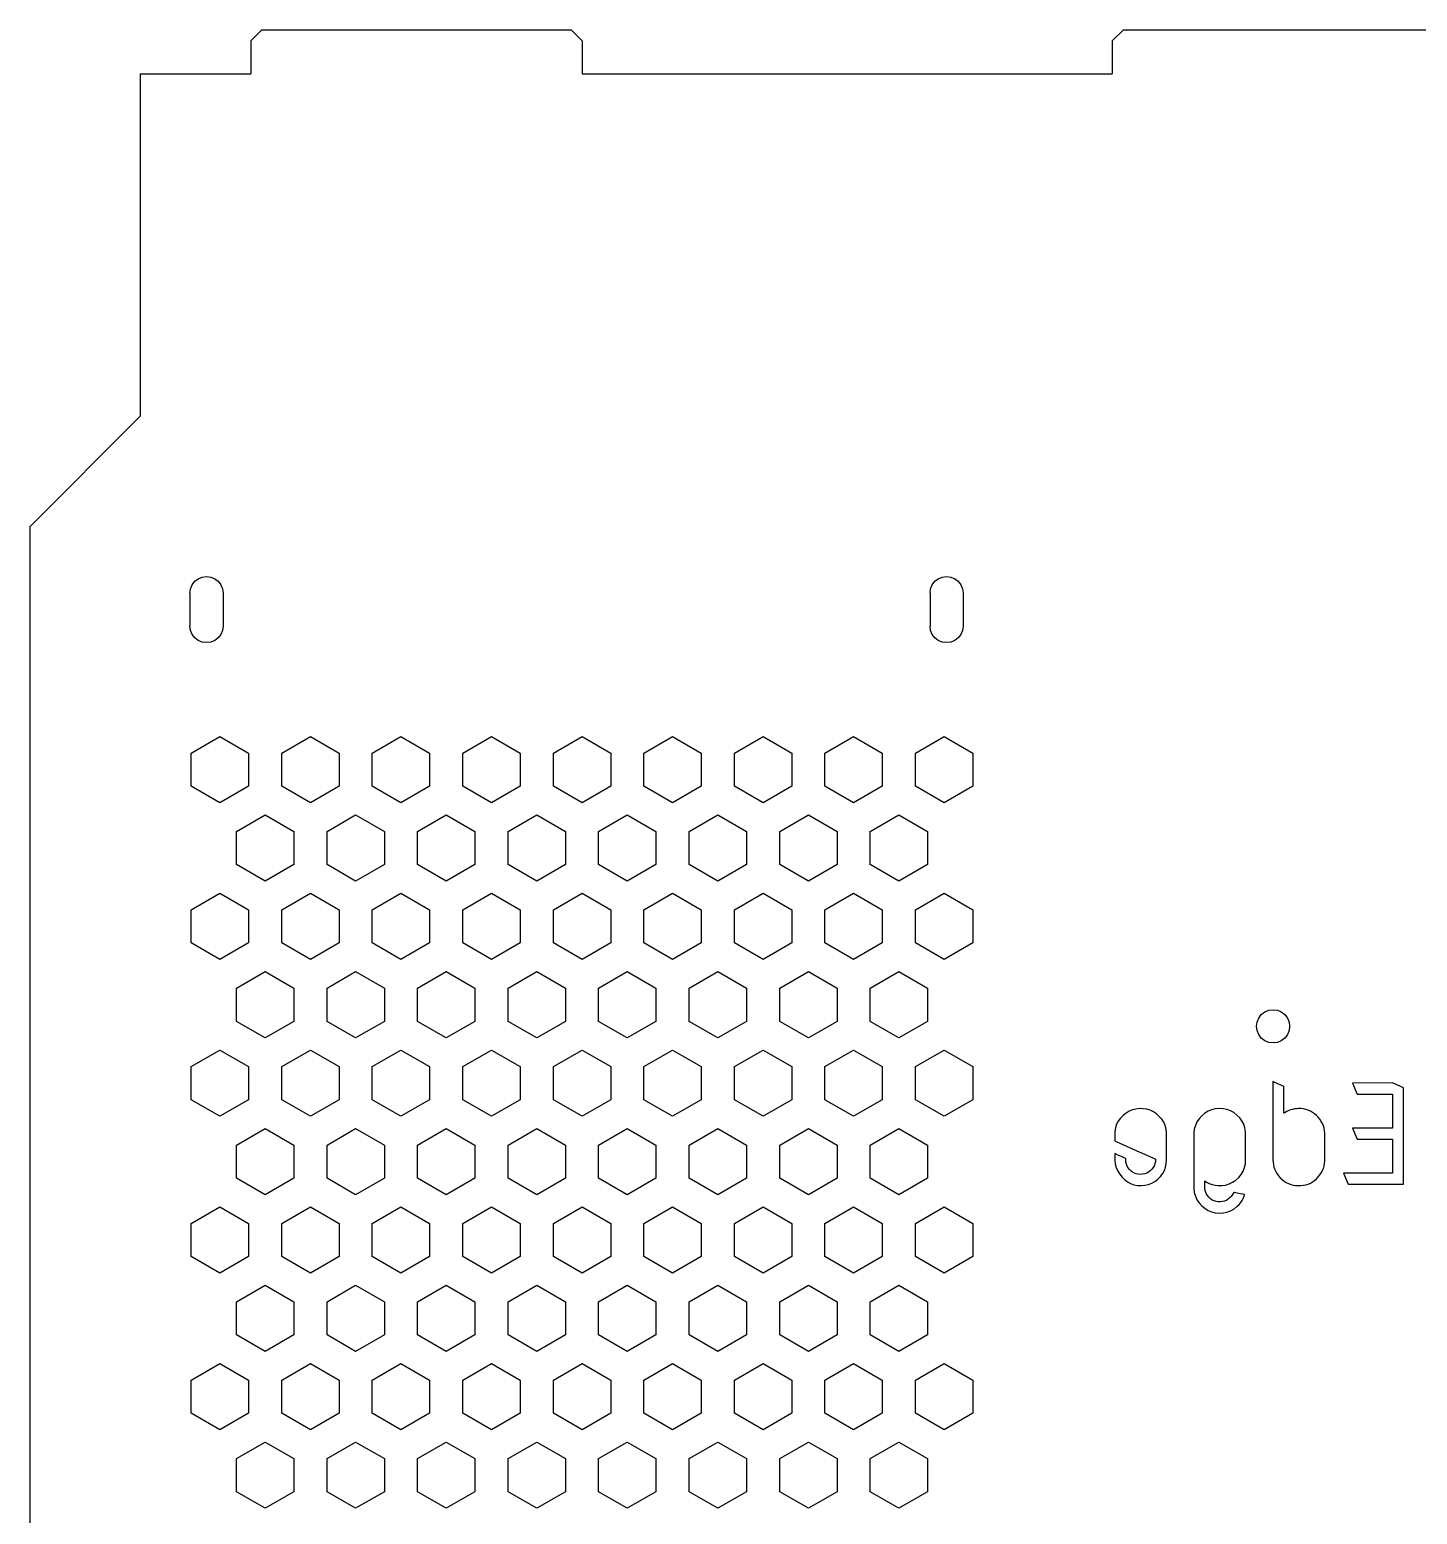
# Model space of a CAD drawing. Header units: metres. Extents: x 19 to 285, y 1543 to 1813.
# Drawn here: x 29.2 to 154.8, y 1678.2 to 1812.6 of the extents above; entities that cross this region are included whole.
import ezdxf

# ---------------------------------------------------------------- set-up
doc = ezdxf.new("R2010")
doc.units = ezdxf.units.M

msp = doc.modelspace()

# ---------------------------------------------------------------- linework, layer by layer
at = {"layer": 'GROUP0'}
for p, q in [((50.24, 1812.64, 0), (49.24, 1811.64, 0)), ((50.24, 1812.64, 0), (78.24, 1812.64, 0)), ((78.24, 1812.64, 0), (79.24, 1811.64, 0)), ((128.24, 1812.64, 0), (127.24, 1811.64, 0)), ((128.24, 1812.64, 0), (176.24, 1812.64, 0)), ((49.24, 1811.64, 0), (49.24, 1808.64, 0)), ((79.24, 1811.64, 0), (79.24, 1808.64, 0)), ((127.24, 1811.64, 0), (127.24, 1808.64, 0)), ((39.24, 1808.64, 0), (49.24, 1808.64, 0)), ((39.24, 1808.64, 0), (39.24, 1777.64, 0)), ((79.24, 1808.64, 0), (127.24, 1808.64, 0)), ((39.24, 1777.64, 0), (29.24, 1767.64, 0)), ((29.24, 1767.64, 0), (29.24, 1613.64, 0)), ((43.94, 1762.39, 0), (44.17, 1762.7, 0)), ((44.17, 1762.7, 0), (44.49, 1762.93, 0)), ((44.49, 1762.93, 0), (44.85, 1763.08, 0)), ((44.85, 1763.08, 0), (45.24, 1763.14, 0)), ((45.24, 1763.14, 0), (45.62, 1763.08, 0)), ((45.62, 1763.08, 0), (45.99, 1762.93, 0)), ((45.99, 1762.93, 0), (46.3, 1762.7, 0)), ((46.3, 1762.7, 0), (46.53, 1762.39, 0)), ((110.94, 1762.39, 0), (111.17, 1762.7, 0)), ((111.17, 1762.7, 0), (111.49, 1762.93, 0)), ((111.49, 1762.93, 0), (111.85, 1763.08, 0)), ((111.85, 1763.08, 0), (112.24, 1763.14, 0)), ((112.24, 1763.14, 0), (112.62, 1763.08, 0)), ((112.62, 1763.08, 0), (112.99, 1762.93, 0)), ((112.99, 1762.93, 0), (113.3, 1762.7, 0)), ((113.3, 1762.7, 0), (113.53, 1762.39, 0)), ((43.74, 1761.64, 0), (43.79, 1762.02, 0)), ((43.74, 1761.64, 0), (43.74, 1758.64, 0)), ((43.79, 1762.02, 0), (43.94, 1762.39, 0)), ((46.53, 1762.39, 0), (46.68, 1762.02, 0)), ((46.68, 1762.02, 0), (46.74, 1761.64, 0)), ((46.74, 1761.64, 0), (46.74, 1758.64, 0)), ((110.74, 1761.64, 0), (110.79, 1762.02, 0)), ((110.74, 1761.64, 0), (110.74, 1758.64, 0)), ((110.79, 1762.02, 0), (110.94, 1762.39, 0)), ((113.53, 1762.39, 0), (113.68, 1762.02, 0)), ((113.68, 1762.02, 0), (113.74, 1761.64, 0)), ((113.74, 1761.64, 0), (113.74, 1758.64, 0)), ((43.79, 1758.25, 0), (43.74, 1758.64, 0)), ((46.74, 1758.64, 0), (46.68, 1758.25, 0)), ((110.79, 1758.25, 0), (110.74, 1758.64, 0)), ((113.74, 1758.64, 0), (113.68, 1758.25, 0)), ((43.94, 1757.89, 0), (43.79, 1758.25, 0)), ((44.17, 1757.57, 0), (43.94, 1757.89, 0)), ((44.49, 1757.34, 0), (44.17, 1757.57, 0)), ((44.85, 1757.19, 0), (44.49, 1757.34, 0)), ((45.24, 1757.14, 0), (44.85, 1757.19, 0)), ((45.62, 1757.19, 0), (45.24, 1757.14, 0)), ((45.99, 1757.34, 0), (45.62, 1757.19, 0)), ((46.3, 1757.57, 0), (45.99, 1757.34, 0)), ((46.53, 1757.89, 0), (46.3, 1757.57, 0)), ((46.68, 1758.25, 0), (46.53, 1757.89, 0)), ((110.94, 1757.89, 0), (110.79, 1758.25, 0)), ((111.17, 1757.57, 0), (110.94, 1757.89, 0)), ((111.49, 1757.34, 0), (111.17, 1757.57, 0)), ((111.85, 1757.19, 0), (111.49, 1757.34, 0)), ((112.24, 1757.14, 0), (111.85, 1757.19, 0)), ((112.62, 1757.19, 0), (112.24, 1757.14, 0)), ((112.99, 1757.34, 0), (112.62, 1757.19, 0)), ((113.3, 1757.57, 0), (112.99, 1757.34, 0)), ((113.53, 1757.89, 0), (113.3, 1757.57, 0)), ((113.68, 1758.25, 0), (113.53, 1757.89, 0)), ((43.85, 1747.14, 0), (46.45, 1748.64, 0)), ((46.45, 1748.64, 0), (49.05, 1747.14, 0)), ((52.05, 1747.14, 0), (54.65, 1748.64, 0)), ((54.65, 1748.64, 0), (57.24, 1747.14, 0)), ((60.24, 1747.14, 0), (62.84, 1748.64, 0)), ((62.84, 1748.64, 0), (65.44, 1747.14, 0)), ((68.44, 1747.14, 0), (71.04, 1748.64, 0)), ((71.04, 1748.64, 0), (73.64, 1747.14, 0)), ((76.64, 1747.14, 0), (79.24, 1748.64, 0)), ((79.24, 1748.64, 0), (81.83, 1747.14, 0)), ((84.83, 1747.14, 0), (87.43, 1748.64, 0)), ((87.43, 1748.64, 0), (90.03, 1747.14, 0)), ((93.03, 1747.14, 0), (95.63, 1748.64, 0)), ((95.63, 1748.64, 0), (98.23, 1747.14, 0)), ((101.23, 1747.14, 0), (103.82, 1748.64, 0)), ((103.82, 1748.64, 0), (106.42, 1747.14, 0)), ((109.42, 1747.14, 0), (112.02, 1748.64, 0)), ((112.02, 1748.64, 0), (114.62, 1747.14, 0)), ((43.85, 1744.14, 0), (43.85, 1747.14, 0)), ((49.05, 1747.14, 0), (49.05, 1744.14, 0)), ((52.05, 1744.14, 0), (52.05, 1747.14, 0)), ((57.24, 1747.14, 0), (57.24, 1744.14, 0)), ((60.24, 1744.14, 0), (60.24, 1747.14, 0)), ((65.44, 1747.14, 0), (65.44, 1744.14, 0)), ((68.44, 1744.14, 0), (68.44, 1747.14, 0)), ((73.64, 1747.14, 0), (73.64, 1744.14, 0)), ((76.64, 1744.14, 0), (76.64, 1747.14, 0)), ((81.83, 1747.14, 0), (81.83, 1744.14, 0)), ((84.83, 1744.14, 0), (84.83, 1747.14, 0)), ((90.03, 1747.14, 0), (90.03, 1744.14, 0)), ((93.03, 1744.14, 0), (93.03, 1747.14, 0)), ((98.23, 1747.14, 0), (98.23, 1744.14, 0)), ((101.23, 1744.14, 0), (101.23, 1747.14, 0)), ((106.42, 1747.14, 0), (106.42, 1744.14, 0)), ((109.42, 1744.14, 0), (109.42, 1747.14, 0)), ((114.62, 1747.14, 0), (114.62, 1744.14, 0)), ((46.45, 1742.64, 0), (43.85, 1744.14, 0)), ((49.05, 1744.14, 0), (46.45, 1742.64, 0)), ((54.65, 1742.64, 0), (52.05, 1744.14, 0)), ((57.24, 1744.14, 0), (54.65, 1742.64, 0)), ((62.84, 1742.64, 0), (60.24, 1744.14, 0)), ((65.44, 1744.14, 0), (62.84, 1742.64, 0)), ((71.04, 1742.64, 0), (68.44, 1744.14, 0)), ((73.64, 1744.14, 0), (71.04, 1742.64, 0)), ((79.24, 1742.64, 0), (76.64, 1744.14, 0)), ((81.83, 1744.14, 0), (79.24, 1742.64, 0)), ((87.43, 1742.64, 0), (84.83, 1744.14, 0)), ((90.03, 1744.14, 0), (87.43, 1742.64, 0)), ((95.63, 1742.64, 0), (93.03, 1744.14, 0)), ((98.23, 1744.14, 0), (95.63, 1742.64, 0)), ((103.82, 1742.64, 0), (101.23, 1744.14, 0)), ((106.42, 1744.14, 0), (103.82, 1742.64, 0)), ((112.02, 1742.64, 0), (109.42, 1744.14, 0)), ((114.62, 1744.14, 0), (112.02, 1742.64, 0)), ((47.95, 1740.05, 0), (50.55, 1741.55, 0)), ((50.55, 1741.55, 0), (53.15, 1740.05, 0)), ((56.15, 1740.05, 0), (58.74, 1741.55, 0)), ((58.74, 1741.55, 0), (61.34, 1740.05, 0)), ((64.34, 1740.05, 0), (66.94, 1741.55, 0)), ((66.94, 1741.55, 0), (69.54, 1740.05, 0)), ((72.54, 1740.05, 0), (75.14, 1741.55, 0)), ((75.14, 1741.55, 0), (77.74, 1740.05, 0)), ((80.74, 1740.05, 0), (83.33, 1741.55, 0)), ((83.33, 1741.55, 0), (85.93, 1740.05, 0)), ((88.93, 1740.05, 0), (91.53, 1741.55, 0)), ((91.53, 1741.55, 0), (94.13, 1740.05, 0)), ((97.13, 1740.05, 0), (99.73, 1741.55, 0)), ((99.73, 1741.55, 0), (102.32, 1740.05, 0)), ((105.32, 1740.05, 0), (107.92, 1741.55, 0)), ((107.92, 1741.55, 0), (110.52, 1740.05, 0)), ((47.95, 1737.05, 0), (47.95, 1740.05, 0)), ((53.15, 1740.05, 0), (53.15, 1737.05, 0)), ((56.15, 1737.05, 0), (56.15, 1740.05, 0)), ((61.34, 1740.05, 0), (61.34, 1737.05, 0)), ((64.34, 1737.05, 0), (64.34, 1740.05, 0)), ((69.54, 1740.05, 0), (69.54, 1737.05, 0)), ((72.54, 1737.05, 0), (72.54, 1740.05, 0)), ((77.74, 1740.05, 0), (77.74, 1737.05, 0)), ((80.74, 1737.05, 0), (80.74, 1740.05, 0)), ((85.93, 1740.05, 0), (85.93, 1737.05, 0)), ((88.93, 1737.05, 0), (88.93, 1740.05, 0)), ((94.13, 1740.05, 0), (94.13, 1737.05, 0)), ((97.13, 1737.05, 0), (97.13, 1740.05, 0)), ((102.32, 1740.05, 0), (102.32, 1737.05, 0)), ((105.32, 1737.05, 0), (105.32, 1740.05, 0)), ((110.52, 1740.05, 0), (110.52, 1737.05, 0)), ((50.55, 1735.55, 0), (47.95, 1737.05, 0)), ((53.15, 1737.05, 0), (50.55, 1735.55, 0)), ((58.74, 1735.55, 0), (56.15, 1737.05, 0)), ((61.34, 1737.05, 0), (58.74, 1735.55, 0)), ((66.94, 1735.55, 0), (64.34, 1737.05, 0)), ((69.54, 1737.05, 0), (66.94, 1735.55, 0)), ((75.14, 1735.55, 0), (72.54, 1737.05, 0)), ((77.74, 1737.05, 0), (75.14, 1735.55, 0)), ((83.33, 1735.55, 0), (80.74, 1737.05, 0)), ((85.93, 1737.05, 0), (83.33, 1735.55, 0)), ((91.53, 1735.55, 0), (88.93, 1737.05, 0)), ((94.13, 1737.05, 0), (91.53, 1735.55, 0)), ((99.73, 1735.55, 0), (97.13, 1737.05, 0)), ((102.32, 1737.05, 0), (99.73, 1735.55, 0)), ((107.92, 1735.55, 0), (105.32, 1737.05, 0)), ((110.52, 1737.05, 0), (107.92, 1735.55, 0)), ((43.85, 1732.95, 0), (46.45, 1734.45, 0)), ((46.45, 1734.45, 0), (49.05, 1732.95, 0)), ((52.05, 1732.95, 0), (54.65, 1734.45, 0)), ((54.65, 1734.45, 0), (57.24, 1732.95, 0)), ((60.24, 1732.95, 0), (62.84, 1734.45, 0)), ((62.84, 1734.45, 0), (65.44, 1732.95, 0)), ((68.44, 1732.95, 0), (71.04, 1734.45, 0)), ((71.04, 1734.45, 0), (73.64, 1732.95, 0)), ((76.64, 1732.95, 0), (79.24, 1734.45, 0)), ((79.24, 1734.45, 0), (81.83, 1732.95, 0)), ((84.83, 1732.95, 0), (87.43, 1734.45, 0)), ((87.43, 1734.45, 0), (90.03, 1732.95, 0)), ((93.03, 1732.95, 0), (95.63, 1734.45, 0)), ((95.63, 1734.45, 0), (98.23, 1732.95, 0)), ((101.23, 1732.95, 0), (103.82, 1734.45, 0)), ((103.82, 1734.45, 0), (106.42, 1732.95, 0)), ((109.42, 1732.95, 0), (112.02, 1734.45, 0)), ((112.02, 1734.45, 0), (114.62, 1732.95, 0)), ((43.85, 1729.95, 0), (43.85, 1732.95, 0)), ((49.05, 1732.95, 0), (49.05, 1729.95, 0)), ((52.05, 1729.95, 0), (52.05, 1732.95, 0)), ((57.24, 1732.95, 0), (57.24, 1729.95, 0)), ((60.24, 1729.95, 0), (60.24, 1732.95, 0)), ((65.44, 1732.95, 0), (65.44, 1729.95, 0)), ((68.44, 1729.95, 0), (68.44, 1732.95, 0)), ((73.64, 1732.95, 0), (73.64, 1729.95, 0)), ((76.64, 1729.95, 0), (76.64, 1732.95, 0)), ((81.83, 1732.95, 0), (81.83, 1729.95, 0)), ((84.83, 1729.95, 0), (84.83, 1732.95, 0)), ((90.03, 1732.95, 0), (90.03, 1729.95, 0)), ((93.03, 1729.95, 0), (93.03, 1732.95, 0)), ((98.23, 1732.95, 0), (98.23, 1729.95, 0)), ((101.23, 1729.95, 0), (101.23, 1732.95, 0)), ((106.42, 1732.95, 0), (106.42, 1729.95, 0)), ((109.42, 1729.95, 0), (109.42, 1732.95, 0)), ((114.62, 1732.95, 0), (114.62, 1729.95, 0)), ((46.45, 1728.45, 0), (43.85, 1729.95, 0)), ((49.05, 1729.95, 0), (46.45, 1728.45, 0)), ((54.65, 1728.45, 0), (52.05, 1729.95, 0)), ((57.24, 1729.95, 0), (54.65, 1728.45, 0)), ((62.84, 1728.45, 0), (60.24, 1729.95, 0)), ((65.44, 1729.95, 0), (62.84, 1728.45, 0)), ((71.04, 1728.45, 0), (68.44, 1729.95, 0)), ((73.64, 1729.95, 0), (71.04, 1728.45, 0)), ((79.24, 1728.45, 0), (76.64, 1729.95, 0)), ((81.83, 1729.95, 0), (79.24, 1728.45, 0)), ((87.43, 1728.45, 0), (84.83, 1729.95, 0)), ((90.03, 1729.95, 0), (87.43, 1728.45, 0)), ((95.63, 1728.45, 0), (93.03, 1729.95, 0)), ((98.23, 1729.95, 0), (95.63, 1728.45, 0)), ((103.82, 1728.45, 0), (101.23, 1729.95, 0)), ((106.42, 1729.95, 0), (103.82, 1728.45, 0)), ((112.02, 1728.45, 0), (109.42, 1729.95, 0)), ((114.62, 1729.95, 0), (112.02, 1728.45, 0)), ((47.95, 1725.85, 0), (50.55, 1727.35, 0)), ((50.55, 1727.35, 0), (53.15, 1725.85, 0)), ((56.15, 1725.85, 0), (58.74, 1727.35, 0)), ((58.74, 1727.35, 0), (61.34, 1725.85, 0)), ((64.34, 1725.85, 0), (66.94, 1727.35, 0)), ((66.94, 1727.35, 0), (69.54, 1725.85, 0)), ((72.54, 1725.85, 0), (75.14, 1727.35, 0)), ((75.14, 1727.35, 0), (77.74, 1725.85, 0)), ((80.74, 1725.85, 0), (83.33, 1727.35, 0)), ((83.33, 1727.35, 0), (85.93, 1725.85, 0)), ((88.93, 1725.85, 0), (91.53, 1727.35, 0)), ((91.53, 1727.35, 0), (94.13, 1725.85, 0)), ((97.13, 1725.85, 0), (99.73, 1727.35, 0)), ((99.73, 1727.35, 0), (102.32, 1725.85, 0)), ((105.32, 1725.85, 0), (107.92, 1727.35, 0)), ((107.92, 1727.35, 0), (110.52, 1725.85, 0)), ((47.95, 1722.85, 0), (47.95, 1725.85, 0)), ((53.15, 1725.85, 0), (53.15, 1722.85, 0)), ((56.15, 1722.85, 0), (56.15, 1725.85, 0)), ((61.34, 1725.85, 0), (61.34, 1722.85, 0)), ((64.34, 1722.85, 0), (64.34, 1725.85, 0)), ((69.54, 1725.85, 0), (69.54, 1722.85, 0)), ((72.54, 1722.85, 0), (72.54, 1725.85, 0)), ((77.74, 1725.85, 0), (77.74, 1722.85, 0)), ((80.74, 1722.85, 0), (80.74, 1725.85, 0)), ((85.93, 1725.85, 0), (85.93, 1722.85, 0)), ((88.93, 1722.85, 0), (88.93, 1725.85, 0)), ((94.13, 1725.85, 0), (94.13, 1722.85, 0)), ((97.13, 1722.85, 0), (97.13, 1725.85, 0)), ((102.32, 1725.85, 0), (102.32, 1722.85, 0)), ((105.32, 1722.85, 0), (105.32, 1725.85, 0)), ((110.52, 1725.85, 0), (110.52, 1722.85, 0)), ((140.49, 1723.15, 0), (140.73, 1723.46, 0)), ((140.73, 1723.46, 0), (141.04, 1723.7, 0)), ((141.04, 1723.7, 0), (141.4, 1723.85, 0)), ((141.4, 1723.85, 0), (141.79, 1723.9, 0)), ((141.79, 1723.9, 0), (142.18, 1723.85, 0)), ((142.18, 1723.85, 0), (142.54, 1723.7, 0)), ((142.54, 1723.7, 0), (142.85, 1723.46, 0)), ((142.85, 1723.46, 0), (143.09, 1723.15, 0)), ((50.55, 1721.35, 0), (47.95, 1722.85, 0)), ((53.15, 1722.85, 0), (50.55, 1721.35, 0)), ((58.74, 1721.35, 0), (56.15, 1722.85, 0)), ((61.34, 1722.85, 0), (58.74, 1721.35, 0)), ((66.94, 1721.35, 0), (64.34, 1722.85, 0)), ((69.54, 1722.85, 0), (66.94, 1721.35, 0)), ((75.14, 1721.35, 0), (72.54, 1722.85, 0)), ((77.74, 1722.85, 0), (75.14, 1721.35, 0)), ((83.33, 1721.35, 0), (80.74, 1722.85, 0)), ((85.93, 1722.85, 0), (83.33, 1721.35, 0)), ((91.53, 1721.35, 0), (88.93, 1722.85, 0)), ((94.13, 1722.85, 0), (91.53, 1721.35, 0)), ((99.73, 1721.35, 0), (97.13, 1722.85, 0)), ((102.32, 1722.85, 0), (99.73, 1721.35, 0)), ((107.92, 1721.35, 0), (105.32, 1722.85, 0)), ((110.52, 1722.85, 0), (107.92, 1721.35, 0)), ((140.29, 1722.4, 0), (140.34, 1722.79, 0)), ((140.34, 1722.01, 0), (140.29, 1722.4, 0)), ((140.34, 1722.79, 0), (140.49, 1723.15, 0)), ((143.09, 1723.15, 0), (143.24, 1722.79, 0)), ((143.24, 1722.79, 0), (143.29, 1722.4, 0)), ((143.29, 1722.4, 0), (143.24, 1722.01, 0)), ((140.49, 1721.65, 0), (140.34, 1722.01, 0)), ((140.73, 1721.34, 0), (140.49, 1721.65, 0)), ((141.04, 1721.1, 0), (140.73, 1721.34, 0)), ((141.4, 1720.95, 0), (141.04, 1721.1, 0)), ((141.79, 1720.9, 0), (141.4, 1720.95, 0)), ((142.18, 1720.95, 0), (141.79, 1720.9, 0)), ((142.54, 1721.1, 0), (142.18, 1720.95, 0)), ((142.85, 1721.34, 0), (142.54, 1721.1, 0)), ((143.09, 1721.65, 0), (142.85, 1721.34, 0)), ((143.24, 1722.01, 0), (143.09, 1721.65, 0)), ((43.85, 1718.75, 0), (46.45, 1720.25, 0)), ((46.45, 1720.25, 0), (49.05, 1718.75, 0)), ((52.05, 1718.75, 0), (54.65, 1720.25, 0)), ((54.65, 1720.25, 0), (57.24, 1718.75, 0)), ((60.24, 1718.75, 0), (62.84, 1720.25, 0)), ((62.84, 1720.25, 0), (65.44, 1718.75, 0)), ((68.44, 1718.75, 0), (71.04, 1720.25, 0)), ((71.04, 1720.25, 0), (73.64, 1718.75, 0)), ((76.64, 1718.75, 0), (79.24, 1720.25, 0)), ((79.24, 1720.25, 0), (81.83, 1718.75, 0)), ((84.83, 1718.75, 0), (87.43, 1720.25, 0)), ((87.43, 1720.25, 0), (90.03, 1718.75, 0)), ((93.03, 1718.75, 0), (95.63, 1720.25, 0)), ((95.63, 1720.25, 0), (98.23, 1718.75, 0)), ((101.23, 1718.75, 0), (103.82, 1720.25, 0)), ((103.82, 1720.25, 0), (106.42, 1718.75, 0)), ((109.42, 1718.75, 0), (112.02, 1720.25, 0)), ((112.02, 1720.25, 0), (114.62, 1718.75, 0)), ((43.85, 1715.75, 0), (43.85, 1718.75, 0)), ((49.05, 1718.75, 0), (49.05, 1715.75, 0)), ((52.05, 1715.75, 0), (52.05, 1718.75, 0)), ((57.24, 1718.75, 0), (57.24, 1715.75, 0)), ((60.24, 1715.75, 0), (60.24, 1718.75, 0)), ((65.44, 1718.75, 0), (65.44, 1715.75, 0)), ((68.44, 1715.75, 0), (68.44, 1718.75, 0)), ((73.64, 1718.75, 0), (73.64, 1715.75, 0)), ((76.64, 1715.75, 0), (76.64, 1718.75, 0)), ((81.83, 1718.75, 0), (81.83, 1715.75, 0)), ((84.83, 1715.75, 0), (84.83, 1718.75, 0)), ((90.03, 1718.75, 0), (90.03, 1715.75, 0)), ((93.03, 1715.75, 0), (93.03, 1718.75, 0)), ((98.23, 1718.75, 0), (98.23, 1715.75, 0)), ((101.23, 1715.75, 0), (101.23, 1718.75, 0)), ((106.42, 1718.75, 0), (106.42, 1715.75, 0)), ((109.42, 1715.75, 0), (109.42, 1718.75, 0)), ((114.62, 1718.75, 0), (114.62, 1715.75, 0)), ((141.78, 1717.39, 0), (141.78, 1717.09, 0)), ((141.82, 1717.37, 0), (141.78, 1717.39, 0)), ((141.78, 1717.09, 0), (141.78, 1716.31, 0)), ((141.93, 1717.32, 0), (141.82, 1717.37, 0)), ((142.09, 1717.25, 0), (141.93, 1717.32, 0)), ((142.27, 1717.17, 0), (142.09, 1717.25, 0)), ((142.45, 1717.09, 0), (142.27, 1717.17, 0)), ((142.61, 1717.02, 0), (142.45, 1717.09, 0)), ((142.73, 1716.97, 0), (142.61, 1717.02, 0)), ((142.78, 1716.95, 0), (142.73, 1716.97, 0)), ((142.78, 1716.87, 0), (142.78, 1716.95, 0)), ((142.78, 1716.61, 0), (142.78, 1716.87, 0)), ((152.6, 1717.27, 0), (148.98, 1717.26, 0)), ((148.98, 1717.26, 0), (149.41, 1716.27, 0)), ((153.6, 1716.83, 0), (152.6, 1717.27, 0)), ((153.6, 1708.1, 0), (153.6, 1716.83, 0)), ((46.45, 1714.25, 0), (43.85, 1715.75, 0)), ((49.05, 1715.75, 0), (46.45, 1714.25, 0)), ((54.65, 1714.25, 0), (52.05, 1715.75, 0)), ((57.24, 1715.75, 0), (54.65, 1714.25, 0)), ((62.84, 1714.25, 0), (60.24, 1715.75, 0)), ((65.44, 1715.75, 0), (62.84, 1714.25, 0)), ((71.04, 1714.25, 0), (68.44, 1715.75, 0)), ((73.64, 1715.75, 0), (71.04, 1714.25, 0)), ((79.24, 1714.25, 0), (76.64, 1715.75, 0)), ((81.83, 1715.75, 0), (79.24, 1714.25, 0)), ((87.43, 1714.25, 0), (84.83, 1715.75, 0)), ((90.03, 1715.75, 0), (87.43, 1714.25, 0)), ((95.63, 1714.25, 0), (93.03, 1715.75, 0)), ((98.23, 1715.75, 0), (95.63, 1714.25, 0)), ((103.82, 1714.25, 0), (101.23, 1715.75, 0)), ((106.42, 1715.75, 0), (103.82, 1714.25, 0)), ((112.02, 1714.25, 0), (109.42, 1715.75, 0)), ((114.62, 1715.75, 0), (112.02, 1714.25, 0)), ((141.78, 1716.31, 0), (141.78, 1715.19, 0)), ((142.78, 1716.24, 0), (142.78, 1716.61, 0)), ((142.78, 1715.8, 0), (142.78, 1716.24, 0)), ((142.78, 1715.36, 0), (142.78, 1715.8, 0)), ((142.78, 1714.96, 0), (142.78, 1715.36, 0)), ((149.41, 1716.27, 0), (152.6, 1716.27, 0)), ((152.6, 1716.27, 0), (152.6, 1713.18, 0)), ((127.97, 1714.08, 0), (127.78, 1713.82, 0)), ((128.21, 1714.32, 0), (127.97, 1714.08, 0)), ((128.48, 1714.54, 0), (128.21, 1714.32, 0)), ((128.76, 1714.71, 0), (128.48, 1714.54, 0)), ((129.06, 1714.83, 0), (128.76, 1714.71, 0)), ((129.37, 1714.91, 0), (129.06, 1714.83, 0)), ((129.7, 1714.95, 0), (129.37, 1714.91, 0)), ((130.04, 1714.94, 0), (129.7, 1714.95, 0)), ((130.37, 1714.89, 0), (130.04, 1714.94, 0)), ((130.68, 1714.8, 0), (130.37, 1714.89, 0)), ((130.97, 1714.65, 0), (130.68, 1714.8, 0)), ((131.24, 1714.47, 0), (130.97, 1714.65, 0)), ((131.49, 1714.24, 0), (131.24, 1714.47, 0)), ((131.71, 1713.98, 0), (131.49, 1714.24, 0)), ((135.09, 1714.03, 0), (134.9, 1713.74, 0)), ((135.34, 1714.3, 0), (135.09, 1714.03, 0)), ((135.61, 1714.53, 0), (135.34, 1714.3, 0)), ((135.91, 1714.71, 0), (135.61, 1714.53, 0)), ((136.22, 1714.84, 0), (135.91, 1714.71, 0)), ((136.56, 1714.92, 0), (136.22, 1714.84, 0)), ((136.91, 1714.95, 0), (136.56, 1714.92, 0)), ((137.28, 1714.94, 0), (136.91, 1714.95, 0)), ((137.62, 1714.87, 0), (137.28, 1714.94, 0)), ((137.94, 1714.75, 0), (137.62, 1714.87, 0)), ((138.24, 1714.59, 0), (137.94, 1714.75, 0)), ((138.52, 1714.37, 0), (138.24, 1714.59, 0)), ((138.77, 1714.11, 0), (138.52, 1714.37, 0)), ((138.98, 1713.83, 0), (138.77, 1714.11, 0)), ((141.78, 1715.19, 0), (141.78, 1713.91, 0)), ((142.78, 1714.67, 0), (142.78, 1714.96, 0)), ((142.78, 1714.53, 0), (142.78, 1714.67, 0)), ((142.9, 1714.61, 0), (142.78, 1714.53, 0)), ((143.05, 1714.7, 0), (142.9, 1714.61, 0)), ((143.21, 1714.77, 0), (143.05, 1714.7, 0)), ((143.37, 1714.83, 0), (143.21, 1714.77, 0)), ((143.54, 1714.88, 0), (143.37, 1714.83, 0)), ((143.72, 1714.92, 0), (143.54, 1714.88, 0)), ((143.9, 1714.94, 0), (143.72, 1714.92, 0)), ((144.08, 1714.95, 0), (143.9, 1714.94, 0)), ((144.31, 1714.95, 0), (144.08, 1714.95, 0)), ((144.53, 1714.92, 0), (144.31, 1714.95, 0)), ((144.76, 1714.88, 0), (144.53, 1714.92, 0)), ((144.97, 1714.81, 0), (144.76, 1714.88, 0)), ((145.17, 1714.72, 0), (144.97, 1714.81, 0)), ((145.37, 1714.61, 0), (145.17, 1714.72, 0)), ((145.55, 1714.48, 0), (145.37, 1714.61, 0)), ((145.73, 1714.33, 0), (145.55, 1714.48, 0)), ((145.89, 1714.16, 0), (145.73, 1714.33, 0)), ((146.04, 1713.98, 0), (145.89, 1714.16, 0)), ((47.95, 1711.65, 0), (50.55, 1713.15, 0)), ((50.55, 1713.15, 0), (53.15, 1711.65, 0)), ((56.15, 1711.65, 0), (58.74, 1713.15, 0)), ((58.74, 1713.15, 0), (61.34, 1711.65, 0)), ((64.34, 1711.65, 0), (66.94, 1713.15, 0)), ((66.94, 1713.15, 0), (69.54, 1711.65, 0)), ((72.54, 1711.65, 0), (75.14, 1713.15, 0)), ((75.14, 1713.15, 0), (77.74, 1711.65, 0)), ((80.74, 1711.65, 0), (83.33, 1713.15, 0)), ((83.33, 1713.15, 0), (85.93, 1711.65, 0)), ((88.93, 1711.65, 0), (91.53, 1713.15, 0)), ((91.53, 1713.15, 0), (94.13, 1711.65, 0)), ((97.13, 1711.65, 0), (99.73, 1713.15, 0)), ((99.73, 1713.15, 0), (102.32, 1711.65, 0)), ((105.32, 1711.65, 0), (107.92, 1713.15, 0)), ((107.92, 1713.15, 0), (110.52, 1711.65, 0)), ((127.47, 1712.89, 0), (127.46, 1712.61, 0)), ((127.53, 1713.22, 0), (127.47, 1712.89, 0)), ((127.63, 1713.53, 0), (127.53, 1713.22, 0)), ((127.78, 1713.82, 0), (127.63, 1713.53, 0)), ((131.89, 1713.71, 0), (131.71, 1713.98, 0)), ((132.02, 1713.41, 0), (131.89, 1713.71, 0)), ((132.11, 1713.1, 0), (132.02, 1713.41, 0)), ((132.15, 1712.77, 0), (132.11, 1713.1, 0)), ((132.15, 1712.55, 0), (132.15, 1712.77, 0)), ((134.66, 1713.1, 0), (134.62, 1712.75, 0)), ((134.62, 1712.75, 0), (134.62, 1712.42, 0)), ((134.76, 1713.43, 0), (134.66, 1713.1, 0)), ((134.9, 1713.74, 0), (134.76, 1713.43, 0)), ((139.14, 1713.53, 0), (138.98, 1713.83, 0)), ((139.24, 1713.2, 0), (139.14, 1713.53, 0)), ((139.3, 1712.86, 0), (139.24, 1713.2, 0)), ((139.31, 1712.59, 0), (139.3, 1712.86, 0)), ((141.78, 1713.91, 0), (141.78, 1712.63, 0)), ((146.16, 1713.79, 0), (146.04, 1713.98, 0)), ((146.27, 1713.59, 0), (146.16, 1713.79, 0)), ((146.35, 1713.39, 0), (146.27, 1713.59, 0)), ((146.41, 1713.17, 0), (146.35, 1713.39, 0)), ((146.45, 1712.95, 0), (146.41, 1713.17, 0)), ((146.47, 1712.72, 0), (146.45, 1712.95, 0)), ((146.47, 1712.58, 0), (146.47, 1712.72, 0)), ((148.98, 1713.18, 0), (149.41, 1712.18, 0)), ((152.6, 1713.18, 0), (148.98, 1713.18, 0)), ((47.95, 1708.65, 0), (47.95, 1711.65, 0)), ((53.15, 1711.65, 0), (53.15, 1708.65, 0)), ((56.15, 1708.65, 0), (56.15, 1711.65, 0)), ((61.34, 1711.65, 0), (61.34, 1708.65, 0)), ((64.34, 1708.65, 0), (64.34, 1711.65, 0)), ((69.54, 1711.65, 0), (69.54, 1708.65, 0)), ((72.54, 1708.65, 0), (72.54, 1711.65, 0)), ((77.74, 1711.65, 0), (77.74, 1708.65, 0)), ((80.74, 1708.65, 0), (80.74, 1711.65, 0)), ((85.93, 1711.65, 0), (85.93, 1708.65, 0)), ((88.93, 1708.65, 0), (88.93, 1711.65, 0)), ((94.13, 1711.65, 0), (94.13, 1708.65, 0)), ((97.13, 1708.65, 0), (97.13, 1711.65, 0)), ((102.32, 1711.65, 0), (102.32, 1708.65, 0)), ((105.32, 1708.65, 0), (105.32, 1711.65, 0)), ((110.52, 1711.65, 0), (110.52, 1708.65, 0)), ((127.46, 1712.61, 0), (127.46, 1712.54, 0)), ((127.46, 1712.54, 0), (127.46, 1712.41, 0)), ((127.46, 1712.41, 0), (127.46, 1712.25, 0)), ((127.46, 1712.25, 0), (127.46, 1712.11, 0)), ((127.46, 1712.11, 0), (127.46, 1712.03, 0)), ((127.46, 1712.03, 0), (127.6, 1711.96, 0)), ((127.6, 1711.96, 0), (128.26, 1711.67, 0)), ((128.26, 1711.67, 0), (129.2, 1711.25, 0)), ((132.15, 1712.17, 0), (132.15, 1712.55, 0)), ((132.15, 1711.6, 0), (132.15, 1712.17, 0)), ((132.15, 1711, 0), (132.15, 1711.6, 0)), ((134.62, 1712.42, 0), (134.62, 1711.52, 0)), ((134.62, 1711.52, 0), (134.62, 1710.22, 0)), ((139.31, 1712.25, 0), (139.31, 1712.59, 0)), ((139.31, 1711.67, 0), (139.31, 1712.25, 0)), ((139.31, 1711.03, 0), (139.31, 1711.67, 0)), ((141.78, 1712.63, 0), (141.78, 1711.49, 0)), ((141.78, 1711.49, 0), (141.78, 1710.67, 0)), ((146.47, 1712.39, 0), (146.47, 1712.58, 0)), ((146.47, 1712.07, 0), (146.47, 1712.39, 0)), ((146.47, 1711.68, 0), (146.47, 1712.07, 0)), ((146.47, 1711.25, 0), (146.47, 1711.68, 0)), ((149.41, 1712.18, 0), (152.6, 1712.18, 0)), ((152.6, 1712.18, 0), (152.6, 1709.1, 0)), ((127.46, 1710.87, 0), (127.46, 1710.84, 0)), ((127.58, 1710.81, 0), (127.46, 1710.87, 0)), ((127.46, 1710.84, 0), (127.46, 1710.74, 0)), ((127.46, 1710.74, 0), (127.46, 1710.59, 0)), ((127.46, 1710.59, 0), (127.46, 1710.45, 0)), ((127.46, 1710.45, 0), (127.46, 1710.35, 0)), ((127.46, 1710.35, 0), (127.46, 1710.25, 0)), ((127.46, 1710.25, 0), (127.49, 1709.94, 0)), ((127.81, 1710.71, 0), (127.58, 1710.81, 0)), ((128.07, 1710.6, 0), (127.81, 1710.71, 0)), ((128.31, 1710.49, 0), (128.07, 1710.6, 0)), ((128.45, 1710.42, 0), (128.31, 1710.49, 0)), ((128.45, 1710.39, 0), (128.45, 1710.42, 0)), ((128.45, 1710.34, 0), (128.45, 1710.39, 0)), ((128.45, 1710.32, 0), (128.45, 1710.34, 0)), ((128.47, 1710.11, 0), (128.45, 1710.32, 0)), ((128.52, 1709.93, 0), (128.47, 1710.11, 0)), ((129.2, 1711.25, 0), (130.16, 1710.82, 0)), ((130.16, 1710.82, 0), (130.9, 1710.49, 0)), ((130.9, 1710.49, 0), (131.16, 1710.36, 0)), ((131.14, 1710.15, 0), (131.1, 1709.96, 0)), ((131.16, 1710.36, 0), (131.14, 1710.15, 0)), ((132.06, 1709.66, 0), (132.13, 1709.98, 0)), ((132.13, 1709.98, 0), (132.15, 1710.32, 0)), ((132.15, 1710.52, 0), (132.15, 1711, 0)), ((132.15, 1710.32, 0), (132.15, 1710.52, 0)), ((134.62, 1710.22, 0), (134.62, 1708.92, 0)), ((139.29, 1709.94, 0), (139.31, 1710.3, 0)), ((139.31, 1710.52, 0), (139.31, 1711.03, 0)), ((139.31, 1710.3, 0), (139.31, 1710.52, 0)), ((141.78, 1710.67, 0), (141.78, 1710.32, 0)), ((141.78, 1710.32, 0), (141.79, 1710.1, 0)), ((141.79, 1710.1, 0), (141.82, 1709.88, 0)), ((146.41, 1709.76, 0), (146.45, 1709.98, 0)), ((146.45, 1709.98, 0), (146.47, 1710.21, 0)), ((146.47, 1710.86, 0), (146.47, 1711.25, 0)), ((146.47, 1710.54, 0), (146.47, 1710.86, 0)), ((146.47, 1710.35, 0), (146.47, 1710.54, 0)), ((146.47, 1710.21, 0), (146.47, 1710.35, 0)), ((50.55, 1707.15, 0), (47.95, 1708.65, 0)), ((53.15, 1708.65, 0), (50.55, 1707.15, 0)), ((58.74, 1707.15, 0), (56.15, 1708.65, 0)), ((61.34, 1708.65, 0), (58.74, 1707.15, 0)), ((66.94, 1707.15, 0), (64.34, 1708.65, 0)), ((69.54, 1708.65, 0), (66.94, 1707.15, 0)), ((75.14, 1707.15, 0), (72.54, 1708.65, 0)), ((77.74, 1708.65, 0), (75.14, 1707.15, 0)), ((83.33, 1707.15, 0), (80.74, 1708.65, 0)), ((85.93, 1708.65, 0), (83.33, 1707.15, 0)), ((91.53, 1707.15, 0), (88.93, 1708.65, 0)), ((94.13, 1708.65, 0), (91.53, 1707.15, 0)), ((99.73, 1707.15, 0), (97.13, 1708.65, 0)), ((102.32, 1708.65, 0), (99.73, 1707.15, 0)), ((107.92, 1707.15, 0), (105.32, 1708.65, 0)), ((110.52, 1708.65, 0), (107.92, 1707.15, 0)), ((127.49, 1709.94, 0), (127.58, 1709.63, 0)), ((127.58, 1709.63, 0), (127.71, 1709.33, 0)), ((127.71, 1709.33, 0), (127.89, 1709.04, 0)), ((127.89, 1709.04, 0), (128.12, 1708.75, 0)), ((128.12, 1708.75, 0), (128.36, 1708.5, 0)), ((128.58, 1709.75, 0), (128.52, 1709.93, 0)), ((128.68, 1709.59, 0), (128.58, 1709.75, 0)), ((128.79, 1709.44, 0), (128.68, 1709.59, 0)), ((128.93, 1709.31, 0), (128.79, 1709.44, 0)), ((129.08, 1709.19, 0), (128.93, 1709.31, 0)), ((129.25, 1709.1, 0), (129.08, 1709.19, 0)), ((129.41, 1709.04, 0), (129.25, 1709.1, 0)), ((129.59, 1709, 0), (129.41, 1709.04, 0)), ((129.77, 1708.99, 0), (129.59, 1709, 0)), ((129.98, 1709, 0), (129.77, 1708.99, 0)), ((130.18, 1709.04, 0), (129.98, 1709, 0)), ((130.36, 1709.11, 0), (130.18, 1709.04, 0)), ((130.53, 1709.2, 0), (130.36, 1709.11, 0)), ((130.68, 1709.31, 0), (130.53, 1709.2, 0)), ((130.82, 1709.46, 0), (130.68, 1709.31, 0)), ((130.94, 1709.61, 0), (130.82, 1709.46, 0)), ((131.03, 1709.78, 0), (130.94, 1709.61, 0)), ((131.1, 1709.96, 0), (131.03, 1709.78, 0)), ((131.36, 1708.56, 0), (131.6, 1708.8, 0)), ((131.6, 1708.8, 0), (131.8, 1709.07, 0)), ((131.8, 1709.07, 0), (131.95, 1709.35, 0)), ((131.95, 1709.35, 0), (132.06, 1709.66, 0)), ((134.62, 1708.92, 0), (134.62, 1708.02, 0)), ((138.42, 1708.47, 0), (138.68, 1708.72, 0)), ((138.68, 1708.72, 0), (138.91, 1708.99, 0)), ((138.91, 1708.99, 0), (139.08, 1709.29, 0)), ((139.08, 1709.29, 0), (139.21, 1709.61, 0)), ((139.21, 1709.61, 0), (139.29, 1709.94, 0)), ((141.82, 1709.88, 0), (141.87, 1709.66, 0)), ((141.87, 1709.66, 0), (141.94, 1709.45, 0)), ((141.94, 1709.45, 0), (142.03, 1709.25, 0)), ((142.03, 1709.25, 0), (142.15, 1709.05, 0)), ((142.15, 1709.05, 0), (142.28, 1708.87, 0)), ((142.28, 1708.87, 0), (142.44, 1708.69, 0)), ((142.44, 1708.69, 0), (142.61, 1708.53, 0)), ((145.73, 1708.6, 0), (145.89, 1708.77, 0)), ((145.89, 1708.77, 0), (146.04, 1708.95, 0)), ((146.04, 1708.95, 0), (146.16, 1709.14, 0)), ((146.16, 1709.14, 0), (146.27, 1709.34, 0)), ((146.27, 1709.34, 0), (146.35, 1709.54, 0)), ((146.35, 1709.54, 0), (146.41, 1709.76, 0)), ((152.6, 1709.1, 0), (148.17, 1709.1, 0)), ((148.17, 1709.1, 0), (148.6, 1708.1, 0)), ((128.36, 1708.5, 0), (128.62, 1708.31, 0)), ((128.62, 1708.31, 0), (128.89, 1708.16, 0)), ((128.89, 1708.16, 0), (129.19, 1708.06, 0)), ((129.19, 1708.06, 0), (129.51, 1708, 0)), ((129.51, 1708, 0), (129.85, 1707.98, 0)), ((129.85, 1707.98, 0), (130.19, 1708.01, 0)), ((130.19, 1708.01, 0), (130.51, 1708.08, 0)), ((130.51, 1708.08, 0), (130.81, 1708.19, 0)), ((130.81, 1708.19, 0), (131.09, 1708.35, 0)), ((131.09, 1708.35, 0), (131.36, 1708.56, 0)), ((134.62, 1708.02, 0), (134.62, 1707.69, 0)), ((134.62, 1707.69, 0), (134.66, 1707.34, 0)), ((134.66, 1707.34, 0), (134.76, 1707.01, 0)), ((135.61, 1708.4, 0), (135.78, 1708.29, 0)), ((135.61, 1708.32, 0), (135.61, 1708.4, 0)), ((135.61, 1708.18, 0), (135.61, 1708.32, 0)), ((135.61, 1708.03, 0), (135.61, 1708.18, 0)), ((135.61, 1707.9, 0), (135.61, 1708.03, 0)), ((135.61, 1707.85, 0), (135.61, 1707.9, 0)), ((135.63, 1707.64, 0), (135.61, 1707.85, 0)), ((135.68, 1707.44, 0), (135.63, 1707.64, 0)), ((135.75, 1707.25, 0), (135.68, 1707.44, 0)), ((135.78, 1708.29, 0), (136.02, 1708.17, 0)), ((136.02, 1708.17, 0), (136.28, 1708.08, 0)), ((136.28, 1708.08, 0), (136.54, 1708.01, 0)), ((136.54, 1708.01, 0), (136.82, 1707.98, 0)), ((136.82, 1707.98, 0), (137.15, 1707.98, 0)), ((137.15, 1707.98, 0), (137.49, 1708.03, 0)), ((137.49, 1708.03, 0), (137.82, 1708.13, 0)), ((137.82, 1708.13, 0), (138.13, 1708.28, 0)), ((138.13, 1708.28, 0), (138.42, 1708.47, 0)), ((138.23, 1707.36, 0), (138.18, 1707.26, 0)), ((138.31, 1707.35, 0), (138.23, 1707.36, 0)), ((138.54, 1707.3, 0), (138.31, 1707.35, 0)), ((138.81, 1707.24, 0), (138.54, 1707.3, 0)), ((142.61, 1708.53, 0), (142.8, 1708.39, 0)), ((142.8, 1708.39, 0), (142.99, 1708.27, 0)), ((142.99, 1708.27, 0), (143.19, 1708.17, 0)), ((143.19, 1708.17, 0), (143.39, 1708.09, 0)), ((143.39, 1708.09, 0), (143.61, 1708.03, 0)), ((143.61, 1708.03, 0), (143.83, 1708, 0)), ((143.83, 1708, 0), (144.07, 1707.98, 0)), ((144.07, 1707.98, 0), (144.31, 1707.98, 0)), ((144.31, 1707.98, 0), (144.53, 1708.01, 0)), ((144.53, 1708.01, 0), (144.76, 1708.06, 0)), ((144.76, 1708.06, 0), (144.97, 1708.12, 0)), ((144.97, 1708.12, 0), (145.17, 1708.21, 0)), ((145.17, 1708.21, 0), (145.37, 1708.32, 0)), ((145.37, 1708.32, 0), (145.55, 1708.45, 0)), ((145.55, 1708.45, 0), (145.73, 1708.6, 0)), ((148.6, 1708.1, 0), (153.6, 1708.1, 0)), ((43.85, 1704.56, 0), (46.45, 1706.06, 0)), ((46.45, 1706.06, 0), (49.05, 1704.56, 0)), ((52.05, 1704.56, 0), (54.65, 1706.06, 0)), ((54.65, 1706.06, 0), (57.24, 1704.56, 0)), ((60.24, 1704.56, 0), (62.84, 1706.06, 0)), ((62.84, 1706.06, 0), (65.44, 1704.56, 0)), ((68.44, 1704.56, 0), (71.04, 1706.06, 0)), ((71.04, 1706.06, 0), (73.64, 1704.56, 0)), ((76.64, 1704.56, 0), (79.24, 1706.06, 0)), ((79.24, 1706.06, 0), (81.83, 1704.56, 0)), ((84.83, 1704.56, 0), (87.43, 1706.06, 0)), ((87.43, 1706.06, 0), (90.03, 1704.56, 0)), ((93.03, 1704.56, 0), (95.63, 1706.06, 0)), ((95.63, 1706.06, 0), (98.23, 1704.56, 0)), ((101.23, 1704.56, 0), (103.82, 1706.06, 0)), ((103.82, 1706.06, 0), (106.42, 1704.56, 0)), ((109.42, 1704.56, 0), (112.02, 1706.06, 0)), ((112.02, 1706.06, 0), (114.62, 1704.56, 0)), ((134.76, 1707.01, 0), (134.9, 1706.7, 0)), ((134.9, 1706.7, 0), (135.09, 1706.41, 0)), ((135.09, 1706.41, 0), (135.34, 1706.15, 0)), ((135.34, 1706.15, 0), (135.61, 1705.92, 0)), ((135.85, 1707.08, 0), (135.75, 1707.25, 0)), ((135.98, 1706.93, 0), (135.85, 1707.08, 0)), ((136.13, 1706.79, 0), (135.98, 1706.93, 0)), ((136.29, 1706.67, 0), (136.13, 1706.79, 0)), ((136.46, 1706.59, 0), (136.29, 1706.67, 0)), ((136.64, 1706.53, 0), (136.46, 1706.59, 0)), ((136.83, 1706.5, 0), (136.64, 1706.53, 0)), ((137.03, 1706.5, 0), (136.83, 1706.5, 0)), ((137.23, 1706.53, 0), (137.03, 1706.5, 0)), ((137.41, 1706.58, 0), (137.23, 1706.53, 0)), ((137.6, 1706.67, 0), (137.41, 1706.58, 0)), ((137.77, 1706.78, 0), (137.6, 1706.67, 0)), ((137.92, 1706.91, 0), (137.77, 1706.78, 0)), ((138, 1706.99, 0), (137.92, 1706.91, 0)), ((138.07, 1707.08, 0), (138, 1706.99, 0)), ((138.13, 1707.17, 0), (138.07, 1707.08, 0)), ((138.18, 1707.26, 0), (138.13, 1707.17, 0)), ((138.24, 1705.85, 0), (138.52, 1706.07, 0)), ((138.52, 1706.07, 0), (138.72, 1706.27, 0)), ((138.72, 1706.27, 0), (138.87, 1706.44, 0)), ((139.07, 1707.19, 0), (138.81, 1707.24, 0)), ((138.87, 1706.44, 0), (138.99, 1706.63, 0)), ((138.99, 1706.63, 0), (139.09, 1706.82, 0)), ((139.21, 1707.16, 0), (139.07, 1707.19, 0)), ((139.09, 1706.82, 0), (139.17, 1707.02, 0)), ((139.17, 1707.02, 0), (139.21, 1707.16, 0)), ((135.61, 1705.92, 0), (135.91, 1705.73, 0)), ((135.91, 1705.73, 0), (136.22, 1705.6, 0)), ((136.22, 1705.6, 0), (136.56, 1705.52, 0)), ((136.56, 1705.52, 0), (136.91, 1705.49, 0)), ((136.91, 1705.49, 0), (137.28, 1705.5, 0)), ((137.28, 1705.5, 0), (137.62, 1705.57, 0)), ((137.62, 1705.57, 0), (137.94, 1705.69, 0)), ((137.94, 1705.69, 0), (138.24, 1705.85, 0)), ((43.85, 1701.56, 0), (43.85, 1704.56, 0)), ((49.05, 1704.56, 0), (49.05, 1701.56, 0)), ((52.05, 1701.56, 0), (52.05, 1704.56, 0)), ((57.24, 1704.56, 0), (57.24, 1701.56, 0)), ((60.24, 1701.56, 0), (60.24, 1704.56, 0)), ((65.44, 1704.56, 0), (65.44, 1701.56, 0)), ((68.44, 1701.56, 0), (68.44, 1704.56, 0)), ((73.64, 1704.56, 0), (73.64, 1701.56, 0)), ((76.64, 1701.56, 0), (76.64, 1704.56, 0)), ((81.83, 1704.56, 0), (81.83, 1701.56, 0)), ((84.83, 1701.56, 0), (84.83, 1704.56, 0)), ((90.03, 1704.56, 0), (90.03, 1701.56, 0)), ((93.03, 1701.56, 0), (93.03, 1704.56, 0)), ((98.23, 1704.56, 0), (98.23, 1701.56, 0)), ((101.23, 1701.56, 0), (101.23, 1704.56, 0)), ((106.42, 1704.56, 0), (106.42, 1701.56, 0)), ((109.42, 1701.56, 0), (109.42, 1704.56, 0)), ((114.62, 1704.56, 0), (114.62, 1701.56, 0)), ((46.45, 1700.06, 0), (43.85, 1701.56, 0)), ((49.05, 1701.56, 0), (46.45, 1700.06, 0)), ((54.65, 1700.06, 0), (52.05, 1701.56, 0)), ((57.24, 1701.56, 0), (54.65, 1700.06, 0)), ((62.84, 1700.06, 0), (60.24, 1701.56, 0)), ((65.44, 1701.56, 0), (62.84, 1700.06, 0)), ((71.04, 1700.06, 0), (68.44, 1701.56, 0)), ((73.64, 1701.56, 0), (71.04, 1700.06, 0)), ((79.24, 1700.06, 0), (76.64, 1701.56, 0)), ((81.83, 1701.56, 0), (79.24, 1700.06, 0)), ((87.43, 1700.06, 0), (84.83, 1701.56, 0)), ((90.03, 1701.56, 0), (87.43, 1700.06, 0)), ((95.63, 1700.06, 0), (93.03, 1701.56, 0)), ((98.23, 1701.56, 0), (95.63, 1700.06, 0)), ((103.82, 1700.06, 0), (101.23, 1701.56, 0)), ((106.42, 1701.56, 0), (103.82, 1700.06, 0)), ((112.02, 1700.06, 0), (109.42, 1701.56, 0)), ((114.62, 1701.56, 0), (112.02, 1700.06, 0)), ((47.95, 1697.46, 0), (50.55, 1698.96, 0)), ((50.55, 1698.96, 0), (53.15, 1697.46, 0)), ((56.15, 1697.46, 0), (58.74, 1698.96, 0)), ((58.74, 1698.96, 0), (61.34, 1697.46, 0)), ((64.34, 1697.46, 0), (66.94, 1698.96, 0)), ((66.94, 1698.96, 0), (69.54, 1697.46, 0)), ((72.54, 1697.46, 0), (75.14, 1698.96, 0)), ((75.14, 1698.96, 0), (77.74, 1697.46, 0)), ((80.74, 1697.46, 0), (83.33, 1698.96, 0)), ((83.33, 1698.96, 0), (85.93, 1697.46, 0)), ((88.93, 1697.46, 0), (91.53, 1698.96, 0)), ((91.53, 1698.96, 0), (94.13, 1697.46, 0)), ((97.13, 1697.46, 0), (99.73, 1698.96, 0)), ((99.73, 1698.96, 0), (102.32, 1697.46, 0)), ((105.32, 1697.46, 0), (107.92, 1698.96, 0)), ((107.92, 1698.96, 0), (110.52, 1697.46, 0)), ((47.95, 1694.46, 0), (47.95, 1697.46, 0)), ((53.15, 1697.46, 0), (53.15, 1694.46, 0)), ((56.15, 1694.46, 0), (56.15, 1697.46, 0)), ((61.34, 1697.46, 0), (61.34, 1694.46, 0)), ((64.34, 1694.46, 0), (64.34, 1697.46, 0)), ((69.54, 1697.46, 0), (69.54, 1694.46, 0)), ((72.54, 1694.46, 0), (72.54, 1697.46, 0)), ((77.74, 1697.46, 0), (77.74, 1694.46, 0)), ((80.74, 1694.46, 0), (80.74, 1697.46, 0)), ((85.93, 1697.46, 0), (85.93, 1694.46, 0)), ((88.93, 1694.46, 0), (88.93, 1697.46, 0)), ((94.13, 1697.46, 0), (94.13, 1694.46, 0)), ((97.13, 1694.46, 0), (97.13, 1697.46, 0)), ((102.32, 1697.46, 0), (102.32, 1694.46, 0)), ((105.32, 1694.46, 0), (105.32, 1697.46, 0)), ((110.52, 1697.46, 0), (110.52, 1694.46, 0)), ((50.55, 1692.96, 0), (47.95, 1694.46, 0)), ((53.15, 1694.46, 0), (50.55, 1692.96, 0)), ((58.74, 1692.96, 0), (56.15, 1694.46, 0)), ((61.34, 1694.46, 0), (58.74, 1692.96, 0)), ((66.94, 1692.96, 0), (64.34, 1694.46, 0)), ((69.54, 1694.46, 0), (66.94, 1692.96, 0)), ((75.14, 1692.96, 0), (72.54, 1694.46, 0)), ((77.74, 1694.46, 0), (75.14, 1692.96, 0)), ((83.33, 1692.96, 0), (80.74, 1694.46, 0)), ((85.93, 1694.46, 0), (83.33, 1692.96, 0)), ((91.53, 1692.96, 0), (88.93, 1694.46, 0)), ((94.13, 1694.46, 0), (91.53, 1692.96, 0)), ((99.73, 1692.96, 0), (97.13, 1694.46, 0)), ((102.32, 1694.46, 0), (99.73, 1692.96, 0)), ((107.92, 1692.96, 0), (105.32, 1694.46, 0)), ((110.52, 1694.46, 0), (107.92, 1692.96, 0)), ((43.85, 1690.36, 0), (46.45, 1691.86, 0)), ((46.45, 1691.86, 0), (49.05, 1690.36, 0)), ((52.05, 1690.36, 0), (54.65, 1691.86, 0)), ((54.65, 1691.86, 0), (57.24, 1690.36, 0)), ((60.24, 1690.36, 0), (62.84, 1691.86, 0)), ((62.84, 1691.86, 0), (65.44, 1690.36, 0)), ((68.44, 1690.36, 0), (71.04, 1691.86, 0)), ((71.04, 1691.86, 0), (73.64, 1690.36, 0)), ((76.64, 1690.36, 0), (79.24, 1691.86, 0)), ((79.24, 1691.86, 0), (81.83, 1690.36, 0)), ((84.83, 1690.36, 0), (87.43, 1691.86, 0)), ((87.43, 1691.86, 0), (90.03, 1690.36, 0)), ((93.03, 1690.36, 0), (95.63, 1691.86, 0)), ((95.63, 1691.86, 0), (98.23, 1690.36, 0)), ((101.23, 1690.36, 0), (103.82, 1691.86, 0)), ((103.82, 1691.86, 0), (106.42, 1690.36, 0)), ((109.42, 1690.36, 0), (112.02, 1691.86, 0)), ((112.02, 1691.86, 0), (114.62, 1690.36, 0)), ((43.85, 1687.36, 0), (43.85, 1690.36, 0)), ((49.05, 1690.36, 0), (49.05, 1687.36, 0)), ((52.05, 1687.36, 0), (52.05, 1690.36, 0)), ((57.24, 1690.36, 0), (57.24, 1687.36, 0)), ((60.24, 1687.36, 0), (60.24, 1690.36, 0)), ((65.44, 1690.36, 0), (65.44, 1687.36, 0)), ((68.44, 1687.36, 0), (68.44, 1690.36, 0)), ((73.64, 1690.36, 0), (73.64, 1687.36, 0)), ((76.64, 1687.36, 0), (76.64, 1690.36, 0)), ((81.83, 1690.36, 0), (81.83, 1687.36, 0)), ((84.83, 1687.36, 0), (84.83, 1690.36, 0)), ((90.03, 1690.36, 0), (90.03, 1687.36, 0)), ((93.03, 1687.36, 0), (93.03, 1690.36, 0)), ((98.23, 1690.36, 0), (98.23, 1687.36, 0)), ((101.23, 1687.36, 0), (101.23, 1690.36, 0)), ((106.42, 1690.36, 0), (106.42, 1687.36, 0)), ((109.42, 1687.36, 0), (109.42, 1690.36, 0)), ((114.62, 1690.36, 0), (114.62, 1687.36, 0)), ((46.45, 1685.86, 0), (43.85, 1687.36, 0)), ((49.05, 1687.36, 0), (46.45, 1685.86, 0)), ((54.65, 1685.86, 0), (52.05, 1687.36, 0)), ((57.24, 1687.36, 0), (54.65, 1685.86, 0)), ((62.84, 1685.86, 0), (60.24, 1687.36, 0)), ((65.44, 1687.36, 0), (62.84, 1685.86, 0)), ((71.04, 1685.86, 0), (68.44, 1687.36, 0)), ((73.64, 1687.36, 0), (71.04, 1685.86, 0)), ((79.24, 1685.86, 0), (76.64, 1687.36, 0)), ((81.83, 1687.36, 0), (79.24, 1685.86, 0)), ((87.43, 1685.86, 0), (84.83, 1687.36, 0)), ((90.03, 1687.36, 0), (87.43, 1685.86, 0)), ((95.63, 1685.86, 0), (93.03, 1687.36, 0)), ((98.23, 1687.36, 0), (95.63, 1685.86, 0)), ((103.82, 1685.86, 0), (101.23, 1687.36, 0)), ((106.42, 1687.36, 0), (103.82, 1685.86, 0)), ((112.02, 1685.86, 0), (109.42, 1687.36, 0)), ((114.62, 1687.36, 0), (112.02, 1685.86, 0)), ((47.95, 1683.26, 0), (50.55, 1684.76, 0)), ((50.55, 1684.76, 0), (53.15, 1683.26, 0)), ((56.15, 1683.26, 0), (58.74, 1684.76, 0)), ((58.74, 1684.76, 0), (61.34, 1683.26, 0)), ((64.34, 1683.26, 0), (66.94, 1684.76, 0)), ((66.94, 1684.76, 0), (69.54, 1683.26, 0)), ((72.54, 1683.26, 0), (75.14, 1684.76, 0)), ((75.14, 1684.76, 0), (77.74, 1683.26, 0)), ((80.74, 1683.26, 0), (83.33, 1684.76, 0)), ((83.33, 1684.76, 0), (85.93, 1683.26, 0)), ((88.93, 1683.26, 0), (91.53, 1684.76, 0)), ((91.53, 1684.76, 0), (94.13, 1683.26, 0)), ((97.13, 1683.26, 0), (99.73, 1684.76, 0)), ((99.73, 1684.76, 0), (102.32, 1683.26, 0)), ((105.32, 1683.26, 0), (107.92, 1684.76, 0)), ((107.92, 1684.76, 0), (110.52, 1683.26, 0)), ((47.95, 1680.26, 0), (47.95, 1683.26, 0)), ((53.15, 1683.26, 0), (53.15, 1680.26, 0)), ((56.15, 1680.26, 0), (56.15, 1683.26, 0)), ((61.34, 1683.26, 0), (61.34, 1680.26, 0)), ((64.34, 1680.26, 0), (64.34, 1683.26, 0)), ((69.54, 1683.26, 0), (69.54, 1680.26, 0)), ((72.54, 1680.26, 0), (72.54, 1683.26, 0)), ((77.74, 1683.26, 0), (77.74, 1680.26, 0)), ((80.74, 1680.26, 0), (80.74, 1683.26, 0)), ((85.93, 1683.26, 0), (85.93, 1680.26, 0)), ((88.93, 1680.26, 0), (88.93, 1683.26, 0)), ((94.13, 1683.26, 0), (94.13, 1680.26, 0)), ((97.13, 1680.26, 0), (97.13, 1683.26, 0)), ((102.32, 1683.26, 0), (102.32, 1680.26, 0)), ((105.32, 1680.26, 0), (105.32, 1683.26, 0)), ((110.52, 1683.26, 0), (110.52, 1680.26, 0)), ((50.55, 1678.76, 0), (47.95, 1680.26, 0)), ((53.15, 1680.26, 0), (50.55, 1678.76, 0)), ((58.74, 1678.76, 0), (56.15, 1680.26, 0)), ((61.34, 1680.26, 0), (58.74, 1678.76, 0)), ((66.94, 1678.76, 0), (64.34, 1680.26, 0)), ((69.54, 1680.26, 0), (66.94, 1678.76, 0)), ((75.14, 1678.76, 0), (72.54, 1680.26, 0)), ((77.74, 1680.26, 0), (75.14, 1678.76, 0)), ((83.33, 1678.76, 0), (80.74, 1680.26, 0)), ((85.93, 1680.26, 0), (83.33, 1678.76, 0)), ((91.53, 1678.76, 0), (88.93, 1680.26, 0)), ((94.13, 1680.26, 0), (91.53, 1678.76, 0)), ((99.73, 1678.76, 0), (97.13, 1680.26, 0)), ((102.32, 1680.26, 0), (99.73, 1678.76, 0)), ((107.92, 1678.76, 0), (105.32, 1680.26, 0)), ((110.52, 1680.26, 0), (107.92, 1678.76, 0))]:
    msp.add_line(p, q, dxfattribs=at)

doc.saveas('drawing.dxf')
